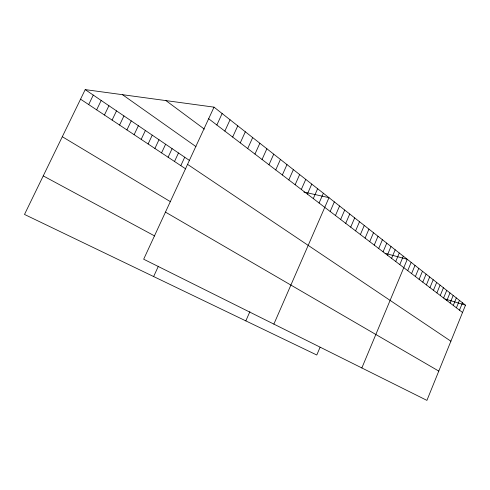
<?xml version="1.0" encoding="UTF-8"?>
<svg xmlns="http://www.w3.org/2000/svg" width="490" height="490" viewBox="0 0 490 490"><rect width="100%" height="100%" fill="white"/><g stroke="black" fill="none" stroke-linecap="round" stroke-linejoin="round"><path stroke-width="0.73" d="M456.411 307.818L459.436 300.376M459.491 310.17L462.493 302.783M465.5 305.148L426.913 400.385L143.674 259.216L214.02 107.145L465.5 305.148L444.908 298.961M446.88 300.542L449.985 292.934M450.108 303.004L453.183 295.452M453.281 305.429L456.337 297.932M440.265 295.495L443.432 287.777M443.597 298.036L446.733 290.374M429.951 287.618L433.203 279.723M433.442 290.288L436.67 282.448M436.884 292.91L440.081 285.131M422.784 282.154L426.104 274.131M426.398 284.911L429.681 276.948M411.582 273.604L414.999 265.39M415.379 276.501L418.766 268.349M419.109 279.349L422.466 271.264M361.847 367.953L407.276 259.308L385.103 253.318M407.717 270.651L411.171 262.371M395.718 261.501L399.283 253.012M399.785 264.606L403.313 256.184M387.357 255.119L391.002 246.488M391.577 258.34L395.179 249.778M378.697 248.51L382.414 239.733M383.07 251.848L386.745 243.144M369.711 241.656L373.515 232.726M374.244 245.11L378.004 236.26M360.389 234.539L364.272 225.449M365.093 238.128L368.939 229.118M320.08 347.263L316.779 355.011L24.5 214.442L85.211 89.615L214.02 107.145M350.699 227.146L354.68 217.891M355.593 230.876L359.525 221.707M340.636 219.465L344.709 210.039M345.713 223.342L349.744 214.007M335.448 215.508L339.57 205.996M273.873 324.111L328.986 197.666L303.88 192.062M330.162 211.472L334.333 201.874M319.088 203.019L323.369 193.238M307.371 194.077L311.763 184.099M313.294 198.597L317.624 188.717M301.319 189.465L305.766 179.383M245.827 320.889L249.894 311.658M288.812 179.916L293.381 169.632M295.139 184.742L299.641 174.562M282.35 174.985L286.981 164.591M275.735 169.938L280.433 159.434M262.046 159.489L266.879 148.764M268.973 164.775L273.732 154.16M254.959 154.081L259.859 143.239M247.707 148.544L252.675 137.58M240.272 142.872L245.319 131.786M232.658 137.065L237.779 125.85M153.633 276.544L158.386 266.205M224.855 131.106L230.055 119.768M216.856 125.005L222.135 113.533M180.816 165.651L184.724 157.217M174.514 161.473L178.47 152.972M161.559 152.886L165.608 144.232M168.101 157.223L172.1 148.642M154.895 148.47L158.993 139.742M148.109 143.962L152.255 135.16M134.125 134.695L138.376 125.734M141.181 139.374L145.383 130.493M126.928 129.924L131.228 120.877M119.585 125.054L123.946 115.928M112.094 120.087L116.51 110.881M96.653 109.852L101.179 100.468M104.45 115.021L108.921 105.724M88.69 104.572L93.278 95.097M43.242 175.898L154.742 236.002M165.461 212.109L438.783 371.089M62.304 136.716L170.575 201.776M80.556 99.182L185.765 168.934M187.554 164.358L450.892 341.205M85.211 89.615L189.636 160.555M122.494 94.693L195.951 146.602M165.939 100.603L204.367 129.127M208.654 118.745L462.529 312.485"/></g></svg>
